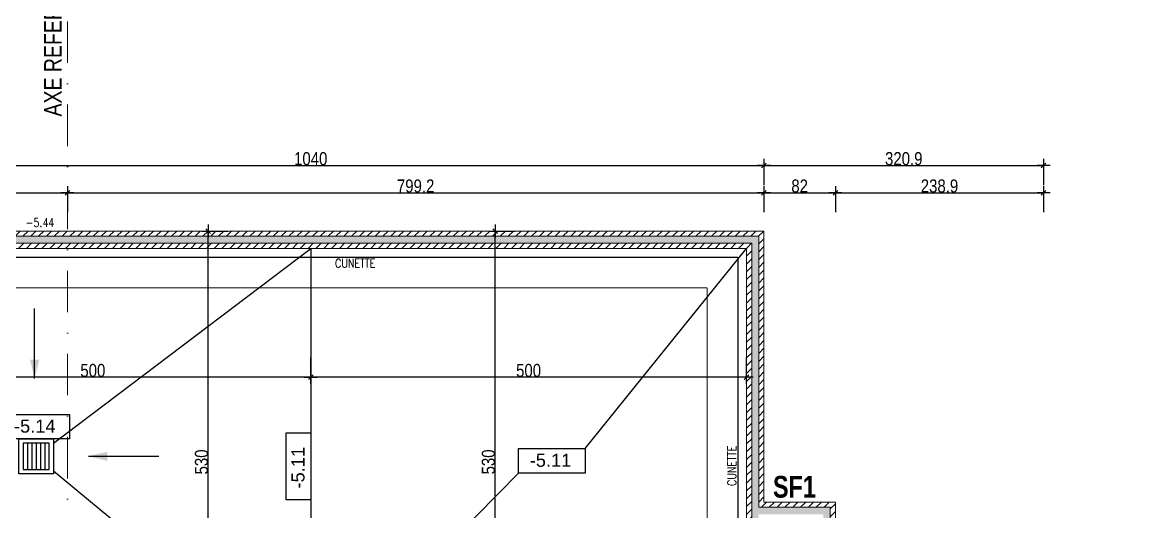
# Model space of a CAD drawing. Header units: centimetres. Extents: x -4990 to 114398, y -61489 to -12305.
# Drawn here: x 57164 to 58459, y -19043 to -18482 of the extents above; entities that cross this region are included whole.
import ezdxf
from ezdxf.enums import TextEntityAlignment as Align

# ---------------------------------------------------------------- set-up
doc = ezdxf.new("R2010")
doc.units = ezdxf.units.CM
doc.header["$LTSCALE"] = 0.5
doc.linetypes.add('TIRETPT2', pattern=[12.7, 6.35, -3.175, 0, -3.175])
doc.layers.get('DEFPOINTS').update_dxf_attribs({"linetype": 'CONTINUOUS'})
for name, color, linetype in [('01_cote_gen', 4, 'CONTINUOUS'), ('01_linteaux', 2, 'CONTINUOUS'), ('01_poch_murs', 253, 'CONTINUOUS'), ('01_texte', 230, 'CONTINUOUS'), ('AA_COTES', 2, 'CONTINUOUS')]:
    doc.layers.add(name, color=color, linetype=linetype)
doc.layers.add('01_murs_coup', color=5, linetype='CONTINUOUS', lineweight=60)
doc.layers.add('01_sem', color=42, linetype='CONTINUOUS', lineweight=15)
doc.styles.add('ARIAL', font='arial.ttf')
doc.styles.add('impact', font='impact.ttf')
doc.styles.add('MATTE_TXT', font='arial.ttf')
doc.styles.add('SIMPLEX1', font='SIMPLEX.shx', dxfattribs={"width": 0.8, "height": 10})
doc.styles.add('STYLE2', font='ARIALN.TTF')
doc.dimstyles.new('JB50', dxfattribs={"dimscale": 0.1, "dimtxt": 150, "dimasz": 15, "dimexe": 0.1, "dimexo": 0.1, "dimgap": 0.09, "dimtad": 1, "dimdec": 1, "dimdsep": 46, "dimtxsty": 'STYLE2', "dimblk1": 'BOND_G', "dimblk2": 'BOND_D', "dimsah": 1, "dimcen": 1.5, "dimdle": 0.01, "dimse1": 1, "dimse2": 1, "dimclrd": 4, "dimclre": 2, "dimclrt": 6, "dimazin": 2, "dimtfac": 2.333333, "dimtdec": 1, "dimtix": 1, "dimtmove": 2, "dimatfit": 3, "dimldrblk": 'BOND_G', "dimfxl": 1, "dimtolj": 1, "dimtzin": 0, "dimarcsym": 0})

# ---------------------------------------------------------------- blocks, each defined once
blk = doc.blocks.new('BOND_G')
at = {"layer": 'AA_COTES', "color": 0}
for p, q in [((0, -5), (0, 15)), ((5, 0), (-5, 0)), ((1.77, 1.77), (-1.77, -1.77))]:
    blk.add_line(p, q, dxfattribs=at)
blk = doc.blocks.new('BOND_D')
at = {"layer": 'AA_COTES', "color": 0}
for p, q in [((5, 0), (-5, 0)), ((-1.77, -1.77), (1.77, 1.77)), ((0, 5), (0, -15))]:
    blk.add_line(p, q, dxfattribs=at)
blk = doc.blocks.new('*D860')
at = {"layer": '01_cote_gen', "color": 4, "lineweight": -2, "transparency": 16777216}
blk.add_line((56976.2, -18646.4), (58013.2, -18646.4), dxfattribs=at)
at = {"layer": 'DEFPOINTS', "color": 0, "transparency": 16777216}
for p in [(58014.7, -18646.4), (56974.7, -18689.1), (58014.7, -18689.1)]:
    blk.add_point(p, dxfattribs=at)
at = {"layer": '01_cote_gen', "color": 4, "lineweight": -2, "transparency": 16777216, "xscale": 1.5, "yscale": 1.5, "zscale": 1.5, "rotation": 180}
blk.add_blockref('BOND_G', (56974.7, -18646.4), dxfattribs=at)
at = {"layer": '01_cote_gen', "color": 4, "lineweight": -2, "transparency": 16777216, "xscale": 1.5, "yscale": 1.5, "zscale": 1.5}
blk.add_blockref('BOND_D', (58014.7, -18646.4), dxfattribs=at)
at = {"layer": '01_cote_gen', "color": 6, "transparency": 16777216, "insert": (57494.7, -18638.7), "char_height": 15, "attachment_point": 5, "style": 'STYLE2'}
blk.add_mtext('\\A1;1040', dxfattribs=at)
blk = doc.blocks.new('*D865')
at = {"layer": '01_cote_gen', "color": 4, "lineweight": -2, "transparency": 16777216}
blk.add_line((57993.2, -18889.4), (57496.2, -18889.4), dxfattribs=at)
at = {"layer": 'DEFPOINTS', "color": 0, "transparency": 16777216}
for p in [(57494.7, -18834.5), (57994.7, -18834.5), (57494.7, -18889.4)]:
    blk.add_point(p, dxfattribs=at)
at = {"layer": '01_cote_gen', "color": 4, "lineweight": -2, "transparency": 16777216, "xscale": 1.5, "yscale": 1.5, "zscale": 1.5, "rotation": 180}
blk.add_blockref('BOND_D', (57494.7, -18889.4), dxfattribs=at)
at = {"layer": '01_cote_gen', "color": 4, "lineweight": -2, "transparency": 16777216, "xscale": 1.5, "yscale": 1.5, "zscale": 1.5}
blk.add_blockref('BOND_G', (57994.7, -18889.4), dxfattribs=at)
at = {"layer": '01_cote_gen', "color": 6, "transparency": 16777216, "insert": (57744.7, -18881.8), "char_height": 15, "attachment_point": 5, "style": 'STYLE2'}
blk.add_mtext('\\A1;500', dxfattribs=at)
blk = doc.blocks.new('*D866')
at = {"layer": '01_cote_gen', "color": 4, "lineweight": -2, "transparency": 16777216}
blk.add_line((57493.2, -18889.4), (56996.2, -18889.4), dxfattribs=at)
at = {"layer": 'DEFPOINTS', "color": 0, "transparency": 16777216}
for p in [(56994.7, -18816.3), (57494.7, -18853.9), (56994.7, -18889.4)]:
    blk.add_point(p, dxfattribs=at)
at = {"layer": '01_cote_gen', "color": 4, "lineweight": -2, "transparency": 16777216, "xscale": 1.5, "yscale": 1.5, "zscale": 1.5, "rotation": 180}
blk.add_blockref('BOND_D', (56994.7, -18889.4), dxfattribs=at)
at = {"layer": '01_cote_gen', "color": 4, "lineweight": -2, "transparency": 16777216, "xscale": 1.5, "yscale": 1.5, "zscale": 1.5}
blk.add_blockref('BOND_G', (57494.7, -18889.4), dxfattribs=at)
at = {"layer": '01_cote_gen', "color": 6, "transparency": 16777216, "insert": (57244.7, -18881.8), "char_height": 15, "attachment_point": 5, "style": 'STYLE2'}
blk.add_mtext('\\A1;500', dxfattribs=at)
blk = doc.blocks.new('*D895')
at = {"layer": '01_cote_gen', "color": 4, "lineweight": -2, "transparency": 16777216}
blk.add_line((56976.2, -18677.7), (57214, -18677.7), dxfattribs=at)
at = {"layer": 'DEFPOINTS', "color": 0, "transparency": 16777216}
for p in [(57215.5, -18677.7), (56974.7, -18700.2), (57215.5, -18700.2)]:
    blk.add_point(p, dxfattribs=at)
at = {"layer": '01_cote_gen', "color": 4, "lineweight": -2, "transparency": 16777216, "xscale": 1.5, "yscale": 1.5, "zscale": 1.5, "rotation": 180}
blk.add_blockref('BOND_G', (56974.7, -18677.7), dxfattribs=at)
at = {"layer": '01_cote_gen', "color": 4, "lineweight": -2, "transparency": 16777216, "xscale": 1.5, "yscale": 1.5, "zscale": 1.5}
blk.add_blockref('BOND_D', (57215.5, -18677.7), dxfattribs=at)
at = {"layer": '01_cote_gen', "color": 6, "transparency": 16777216, "insert": (57095.1, -18670.1), "char_height": 15, "attachment_point": 5, "style": 'STYLE2'}
blk.add_mtext('\\A1;240.8', dxfattribs=at)
blk = doc.blocks.new('*D896')
at = {"layer": '01_cote_gen', "color": 4, "lineweight": -2, "transparency": 16777216}
blk.add_line((57217, -18677.7), (58013.2, -18677.7), dxfattribs=at)
at = {"layer": 'DEFPOINTS', "color": 0, "transparency": 16777216}
for p in [(58014.7, -18677.7), (57215.5, -18700.2), (58014.7, -18721.7)]:
    blk.add_point(p, dxfattribs=at)
at = {"layer": '01_cote_gen', "color": 4, "lineweight": -2, "transparency": 16777216, "xscale": 1.5, "yscale": 1.5, "zscale": 1.5, "rotation": 180}
blk.add_blockref('BOND_G', (57215.5, -18677.7), dxfattribs=at)
at = {"layer": '01_cote_gen', "color": 4, "lineweight": -2, "transparency": 16777216, "xscale": 1.5, "yscale": 1.5, "zscale": 1.5}
blk.add_blockref('BOND_D', (58014.7, -18677.7), dxfattribs=at)
at = {"layer": '01_cote_gen', "color": 6, "transparency": 16777216, "insert": (57615.1, -18670.1), "char_height": 15, "attachment_point": 5, "style": 'STYLE2'}
blk.add_mtext('\\A1;799.2', dxfattribs=at)
blk = doc.blocks.new('*D960')
at = {"layer": '01_cote_gen', "color": 4, "lineweight": -2, "transparency": 16777216}
blk.add_line((57377.1, -19250.2), (57377.1, -18723.2), dxfattribs=at)
at = {"layer": 'DEFPOINTS', "color": 0, "transparency": 16777216}
for p in [(57377.1, -18721.7), (57422.1, -18721.7), (57436.6, -19251.7)]:
    blk.add_point(p, dxfattribs=at)
at = {"layer": '01_cote_gen', "color": 4, "lineweight": -2, "transparency": 16777216, "xscale": 1.5, "yscale": 1.5, "zscale": 1.5}
for name, p, rotation in [('BOND_D', (57377.1, -18721.7), 90), ('BOND_G', (57377.1, -19251.7), 270)]:
    blk.add_blockref(name, p, dxfattribs=dict(at, rotation=rotation))
at = {"layer": '01_cote_gen', "color": 6, "transparency": 16777216, "insert": (57369.4, -18986.7), "char_height": 15, "attachment_point": 5, "rotation": 90, "style": 'STYLE2'}
blk.add_mtext('\\A1;530', dxfattribs=at)
blk = doc.blocks.new('*D973')
at = {"layer": '01_cote_gen', "color": 4, "lineweight": -2, "transparency": 16777216}
blk.add_line((57706.3, -19250.2), (57706.3, -18723.2), dxfattribs=at)
at = {"layer": 'DEFPOINTS', "color": 0, "transparency": 16777216}
for p in [(57706.3, -18721.7), (57780.6, -18721.7), (57749.8, -19251.7)]:
    blk.add_point(p, dxfattribs=at)
at = {"layer": '01_cote_gen', "color": 4, "lineweight": -2, "transparency": 16777216, "xscale": 1.5, "yscale": 1.5, "zscale": 1.5}
for name, p, rotation in [('BOND_D', (57706.3, -18721.7), 90), ('BOND_G', (57706.3, -19251.7), 270)]:
    blk.add_blockref(name, p, dxfattribs=dict(at, rotation=rotation))
at = {"layer": '01_cote_gen', "color": 6, "transparency": 16777216, "insert": (57698.6, -18986.7), "char_height": 15, "attachment_point": 5, "rotation": 90, "style": 'STYLE2'}
blk.add_mtext('\\A1;530', dxfattribs=at)
blk = doc.blocks.new('*D983')
at = {"layer": '01_cote_gen', "color": 4, "lineweight": -2, "transparency": 16777216}
blk.add_line((58551.2, -18723.2), (58551.2, -19031.2), dxfattribs=at)
at = {"layer": 'DEFPOINTS', "color": 0, "transparency": 16777216}
for p in [(58356.2, -18721.7), (58438.2, -19032.7), (58551.2, -19032.7)]:
    blk.add_point(p, dxfattribs=at)
at = {"layer": '01_cote_gen', "color": 4, "lineweight": -2, "transparency": 16777216, "xscale": 1.5, "yscale": 1.5, "zscale": 1.5}
for name, p, rotation in [('BOND_G', (58551.2, -18721.7), 90), ('BOND_D', (58551.2, -19032.7), 270)]:
    blk.add_blockref(name, p, dxfattribs=dict(at, rotation=rotation))
at = {"layer": '01_cote_gen', "color": 6, "transparency": 16777216, "insert": (58543.6, -18877.2), "char_height": 15, "attachment_point": 5, "rotation": 90, "style": 'STYLE2'}
blk.add_mtext('\\A1;311', dxfattribs=at)
blk = doc.blocks.new('*D985')
at = {"layer": '01_cote_gen', "color": 4, "lineweight": -2, "transparency": 16777216}
blk.add_line((58016.2, -18646.4), (58334.1, -18646.4), dxfattribs=at)
at = {"layer": 'DEFPOINTS', "color": 0, "transparency": 16777216}
for p in [(58335.6, -18646.4), (58014.7, -18721.7), (58335.6, -19241.7)]:
    blk.add_point(p, dxfattribs=at)
at = {"layer": '01_cote_gen', "color": 4, "lineweight": -2, "transparency": 16777216, "xscale": 1.5, "yscale": 1.5, "zscale": 1.5, "rotation": 180}
blk.add_blockref('BOND_G', (58014.7, -18646.4), dxfattribs=at)
at = {"layer": '01_cote_gen', "color": 4, "lineweight": -2, "transparency": 16777216, "xscale": 1.5, "yscale": 1.5, "zscale": 1.5}
blk.add_blockref('BOND_D', (58335.6, -18646.4), dxfattribs=at)
at = {"layer": '01_cote_gen', "color": 6, "transparency": 16777216, "insert": (58175.2, -18638.7), "char_height": 15, "attachment_point": 5, "style": 'STYLE2'}
blk.add_mtext('\\A1;320.9', dxfattribs=at)
blk = doc.blocks.new('*D986')
at = {"layer": '01_cote_gen', "color": 4, "lineweight": -2, "transparency": 16777216}
blk.add_line((58016.2, -18677.7), (58095.2, -18677.7), dxfattribs=at)
at = {"layer": 'DEFPOINTS', "color": 0, "transparency": 16777216}
for p in [(58096.7, -18677.7), (58014.7, -18721.7), (58096.7, -19032.7)]:
    blk.add_point(p, dxfattribs=at)
at = {"layer": '01_cote_gen', "color": 4, "lineweight": -2, "transparency": 16777216, "xscale": 1.5, "yscale": 1.5, "zscale": 1.5, "rotation": 180}
blk.add_blockref('BOND_G', (58014.7, -18677.7), dxfattribs=at)
at = {"layer": '01_cote_gen', "color": 4, "lineweight": -2, "transparency": 16777216, "xscale": 1.5, "yscale": 1.5, "zscale": 1.5}
blk.add_blockref('BOND_D', (58096.7, -18677.7), dxfattribs=at)
at = {"layer": '01_cote_gen', "color": 6, "transparency": 16777216, "insert": (58055.7, -18670.1), "char_height": 15, "attachment_point": 5, "style": 'STYLE2'}
blk.add_mtext('\\A1;82', dxfattribs=at)
blk = doc.blocks.new('*D987')
at = {"layer": '01_cote_gen', "color": 4, "lineweight": -2, "transparency": 16777216}
blk.add_line((58098.2, -18677.7), (58334.1, -18677.7), dxfattribs=at)
at = {"layer": 'DEFPOINTS', "color": 0, "transparency": 16777216}
for p in [(58335.6, -18668.9), (58335.6, -18677.7), (58096.7, -18700.2)]:
    blk.add_point(p, dxfattribs=at)
at = {"layer": '01_cote_gen', "color": 4, "lineweight": -2, "transparency": 16777216, "xscale": 1.5, "yscale": 1.5, "zscale": 1.5, "rotation": 180}
blk.add_blockref('BOND_G', (58096.7, -18677.7), dxfattribs=at)
at = {"layer": '01_cote_gen', "color": 4, "lineweight": -2, "transparency": 16777216, "xscale": 1.5, "yscale": 1.5, "zscale": 1.5}
blk.add_blockref('BOND_D', (58335.6, -18677.7), dxfattribs=at)
at = {"layer": '01_cote_gen', "color": 6, "transparency": 16777216, "insert": (58216.2, -18670.1), "char_height": 15, "attachment_point": 5, "style": 'STYLE2'}
blk.add_mtext('\\A1;238.9', dxfattribs=at)

msp = doc.modelspace()

# ---------------------------------------------------------------- hatches: boundary and pattern name
at = {"layer": '01_poch_murs'}
h = msp.add_hatch(color=256, dxfattribs=at)
h.dxf.hatch_style = 1
h.paths.add_polyline_path([(57215.532, -18727.73), (56980.726, -18727.73), (56980.726, -18812.722), (56268.614, -18812.722), (56268.614, -18820.722), (56988.726, -18820.722), (56988.726, -18735.73), (57215.532, -18735.73)])
h = msp.add_hatch(dxfattribs=at)
h.set_pattern_fill('ANSI31', color=256, scale=2)
h.paths.add_polyline_path([(57215.532, -18721.73), (56974.726, -18721.73), (56974.726, -18806.722), (56268.678, -18806.722), (56268.678, -18812.722), (56980.726, -18812.722), (56980.726, -18727.73), (57215.532, -18727.73)])
h.paths.add_polyline_path([(57215.532, -18735.73), (56988.726, -18735.73), (56988.726, -18820.722), (56268.678, -18820.722), (56268.678, -18826.722), (56278.678, -18826.722), (56994.726, -18826.722), (56994.726, -18741.73), (57215.532, -18741.73)])
h = msp.add_hatch(dxfattribs=at)
h.set_pattern_fill('ANSI31', color=256, scale=2)
h.paths.add_polyline_path([(58014.726, -18721.727), (57215.532, -18721.73), (57215.532, -18727.73), (58008.726, -18727.727), (58008.726, -19038.731), (58090.726, -19038.731), (58090.726, -19247.731), (58310.822, -19247.731), (58310.556, -19241.731), (58096.726, -19241.731), (58096.726, -19032.731), (58014.726, -19032.731)])
h.paths.add_polyline_path([(58000.726, -18735.727), (57215.532, -18735.73), (57215.532, -18741.73), (57994.726, -18741.727), (57994.726, -19241.731), (57994.726, -19251.731), (58000.726, -19251.731)])
h = msp.add_hatch(color=256, dxfattribs=at)
h.dxf.hatch_style = 1
h.paths.add_polyline_path([(58008.726, -18727.727), (57215.532, -18727.73), (57215.532, -18735.73), (58000.726, -18735.727), (58000.726, -19261.731), (58008.726, -19261.731), (58008.726, -19046.731), (58082.726, -19046.731), (58082.726, -19255.731), (58311.177, -19255.731), (58310.822, -19247.731), (58090.726, -19247.731), (58090.726, -19038.731), (58008.726, -19038.731)])

# ---------------------------------------------------------------- linework, layer by layer
at = {"layer": '01_linteaux', "linetype": 'Continuous', "lineweight": 0}
for p, q in [((58008.726, -18727.727), (56980.726, -18727.73)), ((58008.726, -19038.731), (58008.726, -18727.727)), ((56988.726, -18735.73), (58000.726, -18735.727)), ((58000.726, -18735.727), (58000.726, -19261.731)), ((58090.726, -19038.731), (58008.726, -19038.731)), ((58090.726, -19247.731), (58090.726, -19038.731))]:
    msp.add_line(p, q, dxfattribs=at)
at = {"layer": '01_murs_coup', "linetype": 'TIRETPT2', "lineweight": 0, "ltscale": 15}
msp.add_line((57215.532, -20149.725), (57215.532, -18389.469), dxfattribs=at)
at = {"layer": '01_murs_coup', "linetype": 'Continuous', "lineweight": 0}
for p, q in [((58014.726, -18721.727), (56974.726, -18721.73)), ((58014.726, -19032.731), (58014.726, -18721.727)), ((56994.726, -18741.73), (57994.726, -18741.727)), ((57994.726, -18741.727), (57994.726, -19241.731)), ((58096.726, -19032.731), (58014.726, -19032.731)), ((58096.726, -19241.731), (58096.726, -19032.731))]:
    msp.add_line(p, q, dxfattribs=at)
at = {"layer": '01_sem', "linetype": 'Continuous', "lineweight": 0}
for p, q in [((57039.706, -18786.727), (57949.206, -18786.727)), ((57949.706, -18786.727), (57949.706, -19221.731))]:
    msp.add_line(p, q, dxfattribs=at)
at = {"layer": '01_texte', "linetype": 'Continuous', "ltscale": 4}
for p, q in [((57199.649, -18965.073), (57494.726, -18741.727)), ((57494.726, -18741.727), (57494.726, -19241.731)), ((57199.649, -18996.812), (57494.726, -19241.731))]:
    msp.add_line(p, q, dxfattribs=at)
at = {"layer": '01_texte'}
for p, q in [((57809.73, -18971.338), (57994.726, -18741.727)), ((57004.726, -18751.73), (57984.726, -18751.727)), ((57984.726, -18751.727), (57984.726, -19241.731)), ((57177.899, -18891.106), (57177.899, -18810.418)), ((57239.693, -18980.212), (57320.38, -18980.212)), ((57733.153, -18999.434), (57494.726, -19241.731))]:
    msp.add_line(p, q, dxfattribs=at)
for points in [[(57141.36, -18932.116), (57217.937, -18932.116), (57217.937, -18960.212), (57141.36, -18960.212)], [(57466.63, -19030.018), (57466.63, -18953.441), (57494.726, -18953.441), (57494.726, -19030.018)], [(57733.153, -18971.338), (57809.73, -18971.338), (57809.73, -18999.434), (57733.153, -18999.434)]]:
    msp.add_lwpolyline(points, close=True, dxfattribs=at)
for points in [[(57159.649, -18960.212), (57199.649, -18960.212), (57199.649, -19000.212), (57159.649, -19000.212), (57159.649, -18960.212)], [(57164.649, -18965.212), (57164.649, -18995.212), (57194.649, -18995.212), (57194.649, -18965.212), (57164.649, -18965.212)], [(57169.649, -18965.212), (57169.649, -18995.212)], [(57174.649, -18965.212), (57174.649, -18995.212)], [(57179.649, -18965.212), (57179.649, -18995.212)], [(57184.649, -18965.212), (57184.649, -18995.212)], [(57189.649, -18965.212), (57189.649, -18995.212)]]:
    msp.add_lwpolyline(points, dxfattribs=at)
for points in [[(57177.899, -18891.106), (57172.642, -18869.406), (57177.899, -18869.406)], [(57177.899, -18891.106), (57183.156, -18869.406), (57177.899, -18869.406)], [(57239.693, -18980.212), (57261.393, -18974.955), (57261.393, -18980.212)], [(57239.693, -18980.212), (57261.393, -18985.469), (57261.393, -18980.212)]]:
    msp.add_solid(points, dxfattribs=at)

# ---------------------------------------------------------------- texts
at = {"layer": '01_texte', "style": 'MATTE_TXT', "width": 0.8}
msp.add_text('AXE REFERENCE', height=20, rotation=90, dxfattribs=at).set_placement((57214.796, -18495.854), align=Align.BOTTOM_CENTER)
at = {"layer": '01_texte', "style": 'SIMPLEX1', "width": 0.8}
msp.add_text('-5.44', height=10, dxfattribs=at).set_placement((57184.128, -18720.002), align=Align.BOTTOM_CENTER)
msp.add_text('CUNETTE', height=10, dxfattribs=at).set_placement((57522.588, -18763.695))
at = {"layer": '01_texte'}
for s, height, style, p in [('-5.14', 15, 'ARIAL', (57154.177, -18953.055)), ('-5.11', 15, 'ARIAL', (57745.97, -18992.278)), ('SF1', 25, 'impact', (58025.125, -19027.648))]:
    msp.add_text(s, height=height, dxfattribs=dict(at, style=style)).set_placement(p)
at = {"layer": '01_texte', "style": 'ARIAL'}
msp.add_text('-5.11', height=15, rotation=90, dxfattribs=at).set_placement((57487.569, -19017.201))
at = {"layer": '01_texte', "style": 'SIMPLEX1', "width": 0.8}
msp.add_text('CUNETTE', height=10, rotation=90, dxfattribs=at).set_placement((57982.783, -19014.267))

# ---------------------------------------------------------------- dimensions: what is measured, and where the dimension line sits
at = {"layer": '01_cote_gen'}
for base, p1, p2, picture, middle in [((58014.726, -18646.364), (56974.726, -18689.12), (58014.726, -18689.117), '*D860', (57494.726, -18638.696)), ((58335.58, -18646.364), (58014.726, -18721.727), (58335.58, -19241.731), '*D985', (58175.153, -18638.696)), ((57215.532, -18677.722), (56974.726, -18700.222), (57215.532, -18700.222), '*D895', (57095.129, -18670.054)), ((58014.726, -18677.722), (57215.532, -18700.222), (58014.726, -18721.727), '*D896', (57615.129, -18670.054)), ((58096.726, -18677.722), (58014.726, -18721.727), (58096.726, -19032.731), '*D986', (58055.726, -18670.054)), ((58335.58, -18677.722), (58096.726, -18700.222), (58335.58, -18668.864), '*D987', (58216.153, -18670.054)), ((56994.726, -18889.443), (57494.726, -18853.9), (56994.726, -18816.283), '*D866', (57244.726, -18881.775)), ((57494.726, -18889.443), (57994.726, -18834.513), (57494.726, -18834.513), '*D865', (57744.726, -18881.775))]:
    dim = msp.add_linear_dim(base=base, p1=p1, p2=p2, dimstyle='JB50', dxfattribs=at)
    dim.commit()
    dim.dimension.update_dxf_attribs({"geometry": picture, "text_midpoint": middle})
for base, p1, p2, picture, middle in [((57377.08, -18721.729), (57436.578, -19251.731), (57422.118, -18721.729), '*D960', (57369.412, -18986.73)), ((57706.296, -18721.728), (57749.836, -19251.731), (57780.623, -18721.728), '*D973', (57698.628, -18986.73)), ((58551.248, -19032.731), (58356.19, -18721.727), (58438.19, -19032.731), '*D983', (58543.58, -18877.229))]:
    dim = msp.add_linear_dim(base=base, p1=p1, p2=p2, angle=90, dimstyle='JB50', dxfattribs=at)
    dim.commit()
    dim.dimension.update_dxf_attribs({"geometry": picture, "text_midpoint": middle})

doc.saveas('drawing.dxf')
